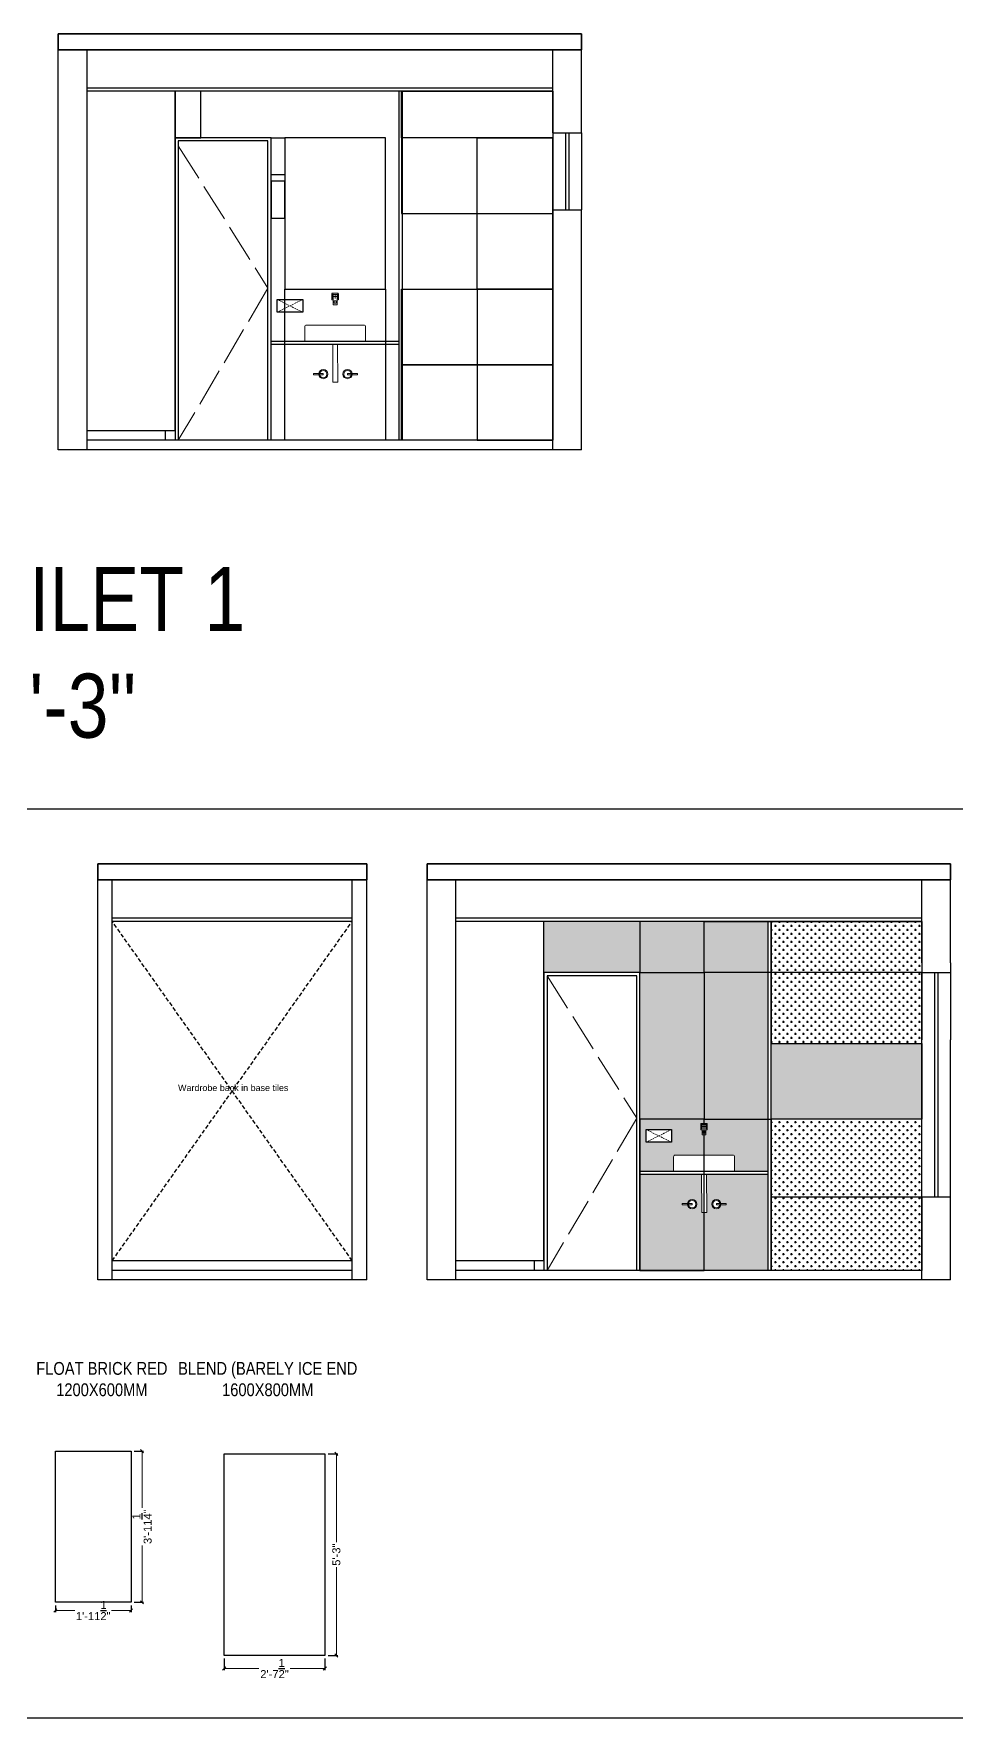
# Model space of a CAD drawing. Header units: millimetres. Extents: x 56222 to 3066687, y -650199 to -121287.
# Drawn here: x 156825 to 157114, y -181198 to -180672 of the extents above; entities that cross this region are included whole.
import ezdxf

# ---------------------------------------------------------------- set-up
doc = ezdxf.new("R2010")
doc.units = ezdxf.units.MM
doc.header["$MEASUREMENT"] = 0
doc.header["$PDMODE"] = 35
for name, pattern in [('ACAD_ISO02W100', [15, 12, -3]), ('DASHED', [0.75, 0.5, -0.25]), ('DASHED2', [0.375, 0.25, -0.125])]:
    doc.linetypes.add(name, pattern=pattern)
doc.layers.get('Defpoints').update_dxf_attribs({"color": 220})
for name, color, linetype, lineweight in [('dim05', 1, 'Continuous', 13), ('Electrical', 84, 'Continuous', 30), ('FIRST FLOOR ( TEXT )', 7, 'Continuous', 9), ('Flooring', 253, 'Continuous', 30), ('FURNITURE', 32, 'Continuous', 9), ('HACHA', 253, 'Continuous', 5), ('INT-MISCELLENOUS', 250, 'Continuous', 0), ('SECOND FLOOR ( TEXT )', 7, 'Continuous', 9), ('TILE', 14, 'Continuous', 9), ('UTILITY', 48, 'Continuous', 9), ('wall', 7, 'Continuous', 30), ('XX~SLAB ( BEAM )~ ( DIM )', 7, 'Continuous', 9), ('XX~STR BEAM', 5, 'ACAD_ISO02W100', 9)]:
    doc.layers.add(name, color=color, linetype=linetype, lineweight=lineweight)
doc.layers.add('str coll', color=6, linetype='Continuous')
doc.styles.add('Arial', font='arial.ttf')
doc.styles.add("Cn_BT_0'-0", font='swissc.ttf')
doc.styles.add('KATHA', font='swissc.ttf')
doc.styles.get("Standard").update_dxf_attribs({"font": 'arial.ttf', "height": 6})
doc.dimstyles.new('ISO-25', dxfattribs={"dimtxt": 2.5, "dimasz": 1, "dimexe": 0.5, "dimexo": 1, "dimtad": 0, "dimdec": 1, "dimlunit": 4, "dimtxsty": 'Standard', "dimblk": 'OBLIQUE', "dimcen": 2.5, "dimclrd": 1, "dimclre": 1, "dimclrt": 5, "dimadec": 0, "dimazin": 0, "dimtfac": 1, "dimtdec": 1, "dimtmove": 0, "dimatfit": 3, "dimfxl": 1, "dimlwd": -1, "dimarcsym": 0})
pattern_1 = [(45, (4120.61463, 1908.260756), (0.132582521472, 0.22097086912), [1, -0.5]), (135, (4120.61463, 1908.260756), (0.132582521472, -0.22097086912), [1, -0.5])]

# ---------------------------------------------------------------- blocks, each defined once
blk = doc.blocks.new('28')
at = {"layer": 'INT-MISCELLENOUS'}
for p, q in [((2734, 15226), (2801, 15226)), ((2734, 15158), (2734, 15225)), ((2744, 15215), (2744, 15169)), ((2744, 15214), (2744, 15170)), ((2791, 15215), (2745, 15215)), ((2745, 15214), (2745, 15170)), ((2746, 15213), (2745, 15191)), ((2790, 15215), (2746, 15215)), ((2790, 15215), (2746, 15215)), ((2746, 15213), (2748, 15212)), ((2789, 15213), (2747, 15213)), ((2748, 15212), (2748, 15105)), ((2768, 15212), (2768, 15172)), ((2788, 15212), (2790, 15213)), ((2788, 15105), (2788, 15212)), ((2791, 15191), (2790, 15213)), ((2791, 15170), (2791, 15214)), ((2792, 15169), (2792, 15215)), ((2792, 15170), (2792, 15214)), ((2802, 15225), (2802, 15158)), ((2747, 15158), (2734, 15158)), ((2745, 15190), (2745, 15169)), ((2745, 15169), (2745, 15169)), ((2745, 15169), (2747, 15169)), ((2746, 15168), (2747, 15168)), ((2746, 15168), (2747, 15168)), ((2747, 15166), (2747, 15105)), ((2788, 15192), (2748, 15192)), ((2788, 15104), (2748, 15104)), ((2748, 15104), (2748, 15104)), ((2756, 15143), (2756, 15122)), ((2778, 15145), (2758, 15145)), ((2758, 15120), (2778, 15120)), ((2763, 15192), (2773, 15192)), ((2780, 15122), (2780, 15143)), ((2788, 15104), (2788, 15104)), ((2789, 15169), (2790, 15169)), ((2789, 15168), (2791, 15168)), ((2789, 15168), (2790, 15168)), ((2789, 15168), (2790, 15168)), ((2789, 15105), (2789, 15166)), ((2801, 15158), (2789, 15158)), ((2790, 15169), (2790, 15169)), ((2791, 15169), (2791, 15190))]:
    blk.add_line(p, q, dxfattribs=at)
for centre, radius, start, end in [((2734, 15225), 0.5, 90, 180), ((2745, 15215), 0.5, 90, 180), ((2746, 15214), 1.75, 90, 180), ((2746, 15214), 1.54, 90, 180), ((2747, 15213), 0.5, 90, 176.8709), ((2789, 15213), 0.5, 3.1291, 90), ((2790, 15214), 1.75, 0, 90), ((2790, 15214), 1.54, 0, 90), ((2791, 15215), 0.5, 0, 90), ((2801, 15225), 0.5, 0, 90), ((2734, 15158), 0.5, 180, 270), ((2746, 15170), 1.75, 180, 270), ((2745, 15169), 0.5, 180, 270), ((2745, 15190), 0.5, 176.8709, 180.0001), ((2746, 15170), 1.54, 180, 270), ((2745, 15169), 0.5, 180.0001, 270), ((2748, 15105), 0.5, 180, 270), ((2788, 15105), 0.5, 270, 0), ((2790, 15170), 1.75, 270, 0), ((2790, 15170), 1.54, 270, 0), ((2790, 15169), 0.5, 270, 359.9999), ((2790, 15190), 0.5, 0, 3.1291), ((2791, 15169), 0.5, 270, 0), ((2801, 15158), 0.5, 270, 0)]:
    blk.add_arc(centre, radius, start, end, dxfattribs=at)
blk.add_ellipse((2789, 15166), major_axis=(0, -3.5), ratio=0.087489, start_param=4.267199, end_param=4.712542, dxfattribs=at)
for points, knots in [([(2747, 15169), (2747, 15169), (2747, 15169), (2747, 15169), (2747, 15168), (2747, 15167), (2747, 15167), (2747, 15166)], [0.1341546, 0.1341546, 0.1341546, 0.1341546, 0.2729105, 0.4084535, 0.5742392, 0.7712264, 1, 1, 1, 1]), ([(2756, 15143), (2756, 15143), (2756, 15144), (2756, 15144), (2757, 15145), (2757, 15145), (2758, 15145)], [0, 0, 0, 0, 0.263778, 0.516477, 0.767899, 1, 1, 1, 1]), ([(2758, 15120), (2757, 15120), (2757, 15120), (2756, 15121), (2756, 15122), (2756, 15122), (2756, 15122)], [0, 0, 0, 0, 0.263778, 0.516477, 0.767899, 1, 1, 1, 1]), ([(2778, 15145), (2778, 15145), (2779, 15145), (2780, 15144), (2780, 15144), (2780, 15143), (2780, 15143)], [0, 0, 0, 0, 0.263778, 0.516477, 0.767899, 1, 1, 1, 1]), ([(2780, 15122), (2780, 15122), (2780, 15121), (2780, 15121), (2779, 15120), (2778, 15120), (2778, 15120)], [0, 0, 0, 0, 0.263778, 0.516477, 0.767899, 1, 1, 1, 1]), ([(2789, 15168), (2789, 15168), (2789, 15168), (2789, 15169), (2789, 15169), (2789, 15169), (2789, 15169), (2789, 15169)], [0, 0, 0, 0, 0.01693, 0.2332864, 0.4356781, 0.6238469, 0.7791071, 0.7791071, 0.7791071, 0.7791071])]:
    blk.add_open_spline(points, degree=3, knots=knots, dxfattribs=at)
blk = doc.blocks.new('_Oblique')
at = {"layer": 'wall', "color": 0, "lineweight": -2}
blk.add_line((-0.5, -0.5), (0.5, 0.5), dxfattribs=at)
blk = doc.blocks.new('*D426')
at = {"layer": 'Defpoints', "color": 0, "lineweight": 25, "transparency": 16777216}
for p in [(156916.39, -181115.39), (156916.39, -181178.34), (156919.97, -181178.34)]:
    blk.add_point(p, dxfattribs=at)
at = {"layer": 'dim05', "color": 1, "linetype": 'Continuous', "lineweight": -2, "transparency": 16777216}
for p, q in [((156917.39, -181115.39), (156920.47, -181115.39)), ((156917.39, -181178.34), (156920.47, -181178.34))]:
    blk.add_line(p, q, dxfattribs=at)
at = {"layer": 'dim05', "color": 1, "linetype": 'Continuous', "transparency": 16777216}
for p, q in [((156919.97, -181115.39), (156919.97, -181142.92)), ((156919.97, -181178.34), (156919.97, -181150.81))]:
    blk.add_line(p, q, dxfattribs=at)
at = {"layer": 'dim05', "color": 1, "transparency": 16777216}
for p, rotation in [((156919.97, -181115.39), 90), ((156919.97, -181178.34), 270)]:
    blk.add_blockref('_Oblique', p, dxfattribs=dict(at, rotation=rotation))
at = {"layer": 'dim05', "color": 5, "lineweight": 25, "transparency": 16777216, "insert": (156919.97, -181146.87), "char_height": 2.5, "attachment_point": 5, "rotation": 90, "style": 'Arial'}
blk.add_mtext('5\'-3"', dxfattribs=at)
blk = doc.blocks.new('*D427')
at = {"layer": 'Defpoints', "color": 0, "lineweight": 25, "transparency": 16777216}
for p in [(156884.9, -181178.34), (156916.39, -181178.34), (156916.39, -181182.42)]:
    blk.add_point(p, dxfattribs=at)
at = {"layer": 'dim05', "color": 1, "linetype": 'Continuous', "lineweight": -2, "transparency": 16777216}
for p, q in [((156884.9, -181179.34), (156884.9, -181182.92)), ((156916.39, -181179.34), (156916.39, -181182.92))]:
    blk.add_line(p, q, dxfattribs=at)
at = {"layer": 'dim05', "color": 1, "linetype": 'Continuous', "transparency": 16777216}
for p, q in [((156884.9, -181182.42), (156895.76, -181182.42)), ((156916.39, -181182.42), (156905.53, -181182.42))]:
    blk.add_line(p, q, dxfattribs=at)
at = {"layer": 'dim05', "color": 1, "transparency": 16777216, "rotation": 180}
blk.add_blockref('_Oblique', (156884.9, -181182.42), dxfattribs=at)
at = {"layer": 'dim05', "color": 1, "transparency": 16777216}
blk.add_blockref('_Oblique', (156916.39, -181182.42), dxfattribs=at)
at = {"layer": 'dim05', "color": 5, "lineweight": 25, "transparency": 16777216, "insert": (156900.64, -181182.42), "char_height": 2.5, "attachment_point": 5, "style": 'Arial'}
blk.add_mtext('2\'-7{\\H1x;\\S1/2;}"', dxfattribs=at)
blk = doc.blocks.new('*D453')
at = {"layer": 'Defpoints', "color": 0, "lineweight": 25, "transparency": 16777216}
for p in [(156832.18, -181161.75), (156855.81, -181161.75), (156855.81, -181164.31)]:
    blk.add_point(p, dxfattribs=at)
at = {"layer": 'dim05', "color": 1, "linetype": 'Continuous', "lineweight": -2, "transparency": 16777216}
for p, q in [((156832.18, -181162.75), (156832.18, -181164.81)), ((156855.81, -181162.75), (156855.81, -181164.81))]:
    blk.add_line(p, q, dxfattribs=at)
at = {"layer": 'dim05', "color": 1, "linetype": 'Continuous', "transparency": 16777216}
for p, q in [((156832.18, -181164.31), (156838.28, -181164.31)), ((156855.81, -181164.31), (156849.71, -181164.31))]:
    blk.add_line(p, q, dxfattribs=at)
at = {"layer": 'dim05', "color": 1, "transparency": 16777216, "rotation": 180}
blk.add_blockref('_Oblique', (156832.18, -181164.31), dxfattribs=at)
at = {"layer": 'dim05', "color": 1, "transparency": 16777216}
blk.add_blockref('_Oblique', (156855.81, -181164.31), dxfattribs=at)
at = {"layer": 'dim05', "color": 5, "lineweight": 25, "transparency": 16777216, "insert": (156844, -181164.31), "char_height": 2.5, "attachment_point": 5, "style": 'Arial'}
blk.add_mtext('1\'-11{\\H1x;\\S1/2;}"', dxfattribs=at)
blk = doc.blocks.new('*D454')
at = {"layer": 'Defpoints', "color": 0, "lineweight": 25, "transparency": 16777216}
for p in [(156855.81, -181114.51), (156859.26, -181114.51), (156855.81, -181161.75)]:
    blk.add_point(p, dxfattribs=at)
at = {"layer": 'dim05', "color": 1, "linetype": 'Continuous', "lineweight": -2, "transparency": 16777216}
for p, q in [((156856.81, -181114.51), (156859.76, -181114.51)), ((156856.81, -181161.75), (156859.76, -181161.75))]:
    blk.add_line(p, q, dxfattribs=at)
at = {"layer": 'dim05', "color": 1, "linetype": 'Continuous', "transparency": 16777216}
for p, q in [((156859.26, -181114.51), (156859.26, -181132.26)), ((156859.26, -181161.75), (156859.26, -181143.99))]:
    blk.add_line(p, q, dxfattribs=at)
at = {"layer": 'dim05', "color": 1, "transparency": 16777216}
for p, rotation in [((156859.26, -181114.51), 90), ((156859.26, -181161.75), 270)]:
    blk.add_blockref('_Oblique', p, dxfattribs=dict(at, rotation=rotation))
at = {"layer": 'dim05', "color": 5, "lineweight": 25, "transparency": 16777216, "insert": (156859.26, -181138.13), "char_height": 2.5, "attachment_point": 5, "rotation": 90, "style": 'Arial'}
blk.add_mtext('3\'-11{\\H1x;\\S1/4;}"', dxfattribs=at)

msp = doc.modelspace()

# ---------------------------------------------------------------- hatches: boundary and pattern name
at = {"layer": 'XX~SLAB ( BEAM )~ ( DIM )', "linetype": 'Continuous', "lineweight": 25, "true_color": 0xeee0cd, "transparency": 33554687}
h = msp.add_hatch(dxfattribs=at)
h.set_pattern_fill('HOUND', color=254, angle=45)
h.set_pattern_definition(pattern_1)
h.paths.add_polyline_path([(157014.822, -180949.064), (156984.822, -180949.064), (156984.822, -180965.064), (157014.822, -180965.064)])
h.paths.add_polyline_path([(157034.822, -180949.064), (157014.822, -180949.064), (157014.822, -180965.064), (157034.822, -180965.064)])
h.paths.add_polyline_path([(157054.822, -180949.064), (157034.822, -180949.064), (157034.822, -180965.064), (157054.822, -180965.064)])
h.paths.add_polyline_path([(157054.822, -180965.064), (157034.822, -180965.064), (157034.822, -181010.82), (157054.822, -181010.82)])
h.paths.add_polyline_path([(157034.822, -180965.064), (157014.822, -180965.064), (157014.822, -181010.82), (157034.822, -181010.82)])
at = {"layer": 'XX~SLAB ( BEAM )~ ( DIM )', "linetype": 'Continuous', "lineweight": 25, "true_color": 0xc8c92d, "transparency": 33554684}
h = msp.add_hatch(dxfattribs=at)
h.set_pattern_fill('CROSS', color=52, scale=5)
h.set_pattern_definition([(0, (4120.6146, 1908.2608), (1.25, 1.25), [0.625, -1.875]), (90, (4120.9271, 1907.9483), (-1.25, 1.25), [0.625, -1.875])])
h.paths.add_polyline_path([(157102.822, -181035.064), (157055.822, -181035.064), (157055.822, -181058.064), (157102.822, -181058.064)])
h.paths.add_polyline_path([(157102.822, -181010.82), (157055.822, -181010.82), (157055.822, -181035.064), (157102.822, -181035.064)])
h.paths.add_polyline_path([(157102.822, -180965.064), (157055.822, -180965.064), (157055.822, -180987.198), (157102.822, -180987.198)])
h.paths.add_polyline_path([(157102.822, -180949.064), (157055.822, -180949.064), (157055.822, -180965.064), (157102.822, -180965.064)])
at = {"layer": 'XX~SLAB ( BEAM )~ ( DIM )', "linetype": 'Continuous', "lineweight": 25, "true_color": 0x99371e, "transparency": 33554607}
h = msp.add_hatch(dxfattribs=at)
h.set_pattern_fill('HOUND', color=24, angle=45)
h.set_pattern_definition(pattern_1)
h.paths.add_polyline_path([(157102.822, -180987.198), (157055.822, -180987.198), (157055.822, -181010.82), (157102.822, -181010.82)])
at = {"layer": 'XX~SLAB ( BEAM )~ ( DIM )', "linetype": 'Continuous', "lineweight": 25, "true_color": 0xeee0cd, "transparency": 33554687}
h = msp.add_hatch(dxfattribs=at)
h.set_pattern_fill('HOUND', color=254, angle=45)
h.set_pattern_definition(pattern_1)
h.paths.add_polyline_path([(157054.822, -181010.82), (157034.822, -181010.82), (157034.822, -181012.159), (157035.822, -181012.159), (157035.822, -181014.159), (157035.429, -181014.159), (157035.429, -181015.731), (157034.822, -181015.731), (157034.822, -181022.062), (157043.839, -181022.062, -0.4142136), (157044.339, -181022.562), (157044.339, -181027.064), (157054.822, -181027.064)])
h.paths.add_polyline_path([(157054.822, -181028.064), (157035.578, -181028.064), (157035.656, -181039.948), (157034.822, -181039.948), (157034.822, -181058.064), (157054.822, -181058.064)])
h.paths.add_polyline_path([(157041.76, -181037.588), (157040.099, -181037.588, -0.9305321), (157037.256, -181037.383, -0.9305321), (157040.099, -181037.179), (157041.76, -181037.179)], flags=16)
h.paths.add_polyline_path([(157037.542, -181037.383, -1), (157039.828, -181037.383, -1)], flags=0)
h.paths.add_polyline_path([(157034.822, -181039.948), (157034.144, -181039.948), (157034.067, -181028.064), (157014.822, -181028.064), (157014.822, -181058.064), (157034.822, -181058.064)])
h.paths.add_polyline_path([(157028.04, -181037.588), (157028.04, -181037.179), (157029.702, -181037.179, -0.9305321), (157032.544, -181037.383, -0.9305321), (157029.702, -181037.588)], flags=16)
h.paths.add_polyline_path([(157029.973, -181037.383, -1), (157032.259, -181037.383, -1)], flags=0)
h.paths.add_polyline_path([(157025.306, -181022.562, -0.4142136), (157025.806, -181022.062), (157034.822, -181022.062), (157034.822, -181015.731), (157034.237, -181015.731), (157034.216, -181015.731), (157034.216, -181014.159), (157033.822, -181014.159), (157033.822, -181012.159), (157034.822, -181012.159), (157034.822, -181010.82), (157014.822, -181010.82), (157014.822, -181027.064), (157025.306, -181027.064)])
h.paths.add_polyline_path([(157016.702, -181018.064), (157016.702, -181014.064), (157024.702, -181014.064), (157024.702, -181018.064)], flags=16)

# ---------------------------------------------------------------- linework, layer by layer
at = {"color": 6, "lineweight": 30}
for p, q in [((156987.587, -180688.827), (156842.087, -180688.827)), ((156987.587, -180689.827), (156842.087, -180689.827)), ((156924.934, -180948.064), (156849.934, -180948.064)), ((156924.934, -180949.064), (156849.934, -180949.064)), ((157102.822, -180948.064), (156957.322, -180948.064)), ((157102.822, -180949.064), (156957.322, -180949.064))]:
    msp.add_line(p, q, dxfattribs=at)
at = {"layer": 'dim05', "color": 1, "lineweight": 35}
for p, q in [((156996.587, -180671.827), (156833.087, -180671.827)), ((156833.087, -180671.827), (156833.087, -180676.827)), ((156996.587, -180676.827), (156996.587, -180671.827)), ((156996.587, -180676.827), (156833.087, -180676.827)), ((156929.434, -180931.064), (156845.434, -180931.064)), ((156845.434, -180931.064), (156845.434, -180936.064)), ((156929.434, -180931.064), (156929.434, -180936.064)), ((157111.822, -180931.064), (156948.322, -180931.064)), ((156948.322, -180931.064), (156948.322, -180936.064)), ((157111.822, -180936.064), (157111.822, -180931.064)), ((156929.434, -180936.064), (156845.434, -180936.064)), ((157111.822, -180936.064), (156948.322, -180936.064))]:
    msp.add_line(p, q, dxfattribs=at)
at = {"layer": 'Flooring', "ltscale": 4}
for p, q in [((156987.587, -180798.827), (156842.087, -180798.827)), ((156924.934, -181058.064), (156849.934, -181058.064)), ((157102.822, -181058.064), (156957.322, -181058.064))]:
    msp.add_line(p, q, dxfattribs=at)
at = {"layer": 'FURNITURE', "lineweight": 30}
for p, q in [((156869.587, -180795.827), (156869.587, -180689.827)), ((156869.587, -180795.827), (156842.087, -180795.827)), ((156866.587, -180798.827), (156866.587, -180795.827)), ((156984.822, -181055.064), (156984.822, -180949.064)), ((156924.934, -181055.064), (156849.934, -181055.064)), ((156984.822, -181055.064), (156957.322, -181055.064)), ((156981.822, -181058.064), (156981.822, -181055.064))]:
    msp.add_line(p, q, dxfattribs=at)
at = {"layer": 'FURNITURE', "color": 9, "linetype": 'ACAD_ISO02W100', "lineweight": 5, "true_color": 0xc7c8ca}
for p, q in [((156870.587, -180706.827), (156898.587, -180751.327)), ((156898.587, -180751.327), (156870.587, -180798.827)), ((156985.822, -180966.064), (157013.822, -181010.564)), ((157013.822, -181010.564), (156985.822, -181058.064))]:
    msp.add_line(p, q, dxfattribs=at)
at = {"layer": 'HACHA', "color": 5, "lineweight": 30}
for p, q in [((156939.587, -180798.827), (156939.587, -180689.827)), ((156940.587, -180798.827), (156940.587, -180689.827)), ((156987.587, -180702.827), (156987.587, -180726.827)), ((156991.587, -180702.827), (156991.587, -180726.827)), ((156992.587, -180702.827), (156992.587, -180726.827)), ((156996.587, -180702.827), (156996.587, -180726.827)), ((157054.822, -181058.064), (157054.822, -180949.064)), ((157055.822, -181058.064), (157055.822, -180949.064)), ((157102.822, -180962.064), (157102.822, -180986.064)), ((157111.822, -180962.064), (157111.822, -180986.064)), ((157106.822, -180965.064), (157106.822, -181035.064)), ((157107.822, -180965.064), (157107.822, -181035.064))]:
    msp.add_line(p, q, dxfattribs=at)
at = {"layer": 'str coll', "color": 252, "lineweight": 5, "true_color": 0x939598}
for points in [[(156918.831, -180768.827), (156920.343, -180768.827), (156920.421, -180780.71), (156918.909, -180780.71)], [(156915.88, -180777.941), (156912.805, -180777.941), (156912.805, -180778.351), (156915.88, -180778.351)], [(156923.449, -180777.941), (156926.525, -180777.941), (156926.525, -180778.351), (156923.449, -180778.351)], [(157034.067, -181028.064), (157035.578, -181028.064), (157035.656, -181039.948), (157034.144, -181039.948)], [(157031.116, -181037.179), (157028.04, -181037.179), (157028.04, -181037.588), (157031.116, -181037.588)], [(157038.685, -181037.179), (157041.76, -181037.179), (157041.76, -181037.588), (157038.685, -181037.588)]]:
    msp.add_lwpolyline(points, close=True, dxfattribs=at)
for centre, radius in [((156915.88, -180778.146), 1.429), ((156915.88, -180778.146), 1.143), ((156923.449, -180778.146), 1.429), ((156923.449, -180778.146), 1.143), ((157031.116, -181037.383), 1.429), ((157031.116, -181037.383), 1.143), ((157038.685, -181037.383), 1.429), ((157038.685, -181037.383), 1.143)]:
    msp.add_circle(centre, radius, dxfattribs=at)
at = {"layer": 'TILE', "color": 27, "linetype": 'Continuous', "lineweight": 25, "true_color": 0x7d5120}
for points in [[(157055.822, -180949.064), (157102.822, -180949.064), (157102.822, -180965.064), (157055.822, -180965.064)], [(157055.822, -180987.198), (157102.822, -180987.198), (157102.822, -180965.064), (157055.822, -180965.064)], [(157055.822, -180987.198), (157102.822, -180987.198), (157102.822, -181010.82), (157055.822, -181010.82)], [(157055.822, -181035.064), (157102.822, -181035.064), (157102.822, -181010.82), (157055.822, -181010.82)], [(157055.822, -181035.064), (157102.822, -181035.064), (157102.822, -181058.064), (157055.822, -181058.064)]]:
    msp.add_lwpolyline(points, close=True, dxfattribs=at)
at = {"layer": 'UTILITY', "ltscale": 3}
for points in [[(156929.104, -180767.827), (156910.07, -180767.827), (156910.07, -180763.325, -0.4142136), (156910.57, -180762.825), (156928.604, -180762.825, -0.4142136), (156929.104, -180763.325)], [(157044.339, -181027.064), (157025.306, -181027.064), (157025.306, -181022.562, -0.4142136), (157025.806, -181022.062), (157043.839, -181022.062, -0.4142136), (157044.339, -181022.562)]]:
    msp.add_lwpolyline(points, format="xyb", close=True, dxfattribs=at)
at = {"layer": 'wall', "lineweight": 30}
for p, q in [((156833.087, -180801.827), (156833.087, -180676.827)), ((156842.087, -180801.827), (156842.087, -180676.827)), ((156987.587, -180702.827), (156987.587, -180676.827)), ((156996.587, -180702.827), (156996.587, -180676.827)), ((156987.587, -180702.827), (156996.587, -180702.827)), ((156987.587, -180726.827), (156996.587, -180726.827)), ((156987.587, -180775.205), (156987.587, -180726.827)), ((156996.587, -180801.827), (156996.587, -180726.827)), ((156987.587, -180801.827), (156987.587, -180775.205)), ((156996.587, -180801.827), (156833.087, -180801.827)), ((156845.434, -181061.064), (156845.434, -180936.064)), ((156849.934, -181061.064), (156849.934, -180936.064)), ((156924.934, -181061.064), (156924.934, -180936.064)), ((156929.434, -181061.064), (156929.434, -180936.064)), ((156948.322, -181061.064), (156948.322, -180936.064)), ((156957.322, -181061.064), (156957.322, -180936.064)), ((157102.822, -180962.064), (157102.822, -180936.064)), ((157111.822, -180962.064), (157111.822, -180936.064)), ((157102.822, -180965.064), (157111.822, -180965.064)), ((157102.822, -181061.064), (157102.822, -180986.064)), ((157111.822, -181061.064), (157111.822, -180986.064)), ((157102.822, -181035.064), (157111.822, -181035.064)), ((156929.434, -181061.064), (156845.434, -181061.064)), ((157111.822, -181061.064), (156948.322, -181061.064))]:
    msp.add_line(p, q, dxfattribs=at)
at = {"layer": 'wall', "color": 18, "lineweight": 25, "true_color": 0x000000}
for p, q in [((156899.587, -180768.827), (156899.587, -180767.827)), ((156899.587, -180767.827), (156939.587, -180767.827)), ((156939.587, -180768.827), (156939.587, -180767.827)), ((156899.587, -180768.827), (156939.587, -180768.827)), ((157014.822, -181028.064), (157014.822, -181027.064)), ((157014.822, -181027.064), (157054.822, -181027.064)), ((157014.822, -181028.064), (157054.822, -181028.064)), ((157054.822, -181028.064), (157054.822, -181027.064))]:
    msp.add_line(p, q, dxfattribs=at)
at = {"layer": 'wall', "lineweight": 30}
for points in [[(156899.587, -180798.827), (156899.587, -180704.339), (156869.587, -180704.339), (156869.587, -180798.827)], [(156898.587, -180798.827), (156898.587, -180705.339), (156870.587, -180705.339), (156870.587, -180798.827)], [(157014.822, -181058.064), (157014.822, -180965.064), (156984.822, -180965.064), (156984.822, -181058.064)], [(157013.822, -181058.064), (157013.822, -180966.064), (156985.822, -180966.064), (156985.822, -181058.064)]]:
    msp.add_lwpolyline(points, dxfattribs=at)
at = {"layer": 'wall', "color": 1, "linetype": 'Continuous', "lineweight": 25}
for points in [[(156899.587, -180704.339), (156903.839, -180704.339), (156903.839, -180715.874), (156899.587, -180715.874)], [(156899.587, -180729.391), (156903.839, -180729.391), (156903.839, -180717.856), (156899.587, -180717.856)]]:
    msp.add_lwpolyline(points, close=True, dxfattribs=at)
at = {"layer": 'XX~SLAB ( BEAM )~ ( DIM )', "color": 242, "linetype": 'DASHED', "true_color": 0xcd2027}
for p, q in [((156901.467, -180754.827), (156909.467, -180758.827)), ((156901.467, -180758.827), (156909.467, -180754.827)), ((157016.702, -181014.064), (157024.702, -181018.064)), ((157016.702, -181018.064), (157024.702, -181014.064))]:
    msp.add_line(p, q, dxfattribs=at)
at = {"layer": 'XX~SLAB ( BEAM )~ ( DIM )', "color": 27, "linetype": 'DASHED2', "lineweight": 25, "ltscale": 5, "true_color": 0x7d5120}
for p, q in [((156849.934, -181055.064), (156924.934, -180949.064)), ((156924.934, -181055.064), (156849.934, -180949.064))]:
    msp.add_line(p, q, dxfattribs=at)
at = {"layer": 'XX~SLAB ( BEAM )~ ( DIM )', "color": 27, "lineweight": 25, "true_color": 0x7d5120}
for points in [[(156877.587, -180689.827), (156869.587, -180689.827), (156869.587, -180704.339), (156877.587, -180704.339)], [(156940.343, -180704.339), (156940.343, -180689.827), (156987.587, -180689.827), (156987.587, -180704.339)], [(156903.839, -180751.583), (156935.335, -180751.583), (156935.335, -180704.339), (156903.839, -180704.339)], [(156940.343, -180704.339), (156940.343, -180727.961), (156987.587, -180727.961), (156987.587, -180704.339)], [(156987.587, -180751.583), (156963.965, -180751.583), (156963.965, -180704.339), (156987.587, -180704.339)], [(156903.839, -180751.583), (156935.335, -180751.583), (156935.335, -180798.827), (156903.839, -180798.827)], [(156987.587, -180751.583), (156987.587, -180775.205), (156940.343, -180775.205), (156940.343, -180751.583)], [(156987.587, -180751.583), (156963.965, -180751.583), (156963.965, -180798.827), (156987.587, -180798.827)], [(156940.343, -180798.827), (156940.343, -180775.205), (156987.587, -180775.205), (156987.587, -180798.827)], [(157034.822, -180949.064), (157014.822, -180949.064), (157014.822, -180965.064), (157034.822, -180965.064)], [(157034.822, -180949.064), (157055.822, -180949.064), (157055.822, -180965.064), (157034.822, -180965.064)], [(157034.822, -181010.82), (157014.822, -181010.82), (157014.822, -180965.064), (157034.822, -180965.064)], [(157034.822, -181010.82), (157055.822, -181010.82), (157055.822, -180965.064), (157034.822, -180965.064)], [(157034.822, -181010.82), (157014.822, -181010.82), (157014.822, -181058.064), (157034.822, -181058.064)], [(157034.822, -181010.82), (157055.822, -181010.82), (157055.822, -181058.064), (157034.822, -181058.064)]]:
    msp.add_lwpolyline(points, close=True, dxfattribs=at)
at = {"layer": 'XX~SLAB ( BEAM )~ ( DIM )', "color": 1, "lineweight": 30}
for points in [[(156543.126, -180913.951), (157128.183, -180913.951), (157128.183, -181197.975), (156543.126, -181197.975)], [(156832.185, -181114.505), (156855.807, -181114.505), (156855.807, -181161.749), (156832.185, -181161.749)], [(156884.897, -181115.39), (156916.393, -181115.39), (156916.393, -181178.34), (156884.897, -181178.34)]]:
    msp.add_lwpolyline(points, close=True, dxfattribs=at)
at = {"layer": 'XX~STR BEAM', "lineweight": 30}
for points in [[(156901.467, -180758.827), (156901.467, -180754.827), (156909.467, -180754.827), (156909.467, -180758.827)], [(157016.702, -181018.064), (157016.702, -181014.064), (157024.702, -181014.064), (157024.702, -181018.064)]]:
    msp.add_lwpolyline(points, close=True, dxfattribs=at)

# ---------------------------------------------------------------- block references
at = {"layer": 'INT-MISCELLENOUS', "xscale": 0.02941176470588059, "yscale": 0.02941176470588059, "zscale": 0.02941176470588059}
for p in [(156838.178, -181200.737), (156953.413, -181459.975)]:
    msp.add_blockref('28', p, dxfattribs=at)

# ---------------------------------------------------------------- texts
at = {"layer": 'Electrical', "color": 240, "true_color": 0xed1f24, "transparency": 33554687}
msp.add_text('Wardrobe back in base tiles', height=2, dxfattribs=at).set_placement((156870.509, -181002.064))
at = {"layer": 'FIRST FLOOR ( TEXT )', "char_height": 4, "attachment_point": 5, "style": 'KATHA'}
for s, insert in [('FLOAT BRICK RED\\P1200X600MM', (156846.707, -181092.053)), ('BLEND (BARELY ICE END \\P1600X800MM', (156898.524, -181092.055))]:
    msp.add_mtext(s, dxfattribs=dict(at, insert=insert))
at = {"layer": 'SECOND FLOOR ( TEXT )', "insert": (156790.899, -180865.174), "char_height": 20, "attachment_point": 5, "style": "Cn_BT_0'-0"}
msp.add_mtext("MASTER TOILET 1\\P12'-2'' X 6'-3''", dxfattribs=at)

# ---------------------------------------------------------------- dimensions: what is measured, and where the dimension line sits
at = {"layer": 'dim05', "color": 27, "lineweight": 25, "true_color": 0x7d5120}
for base, p1, p2, picture, middle in [((156859.258, -181114.505), (156855.807, -181161.749), (156855.807, -181114.505), '*D454', (156859.258, -181138.127)), ((156919.973, -181178.34), (156916.393, -181115.39), (156916.393, -181178.34), '*D426', (156919.973, -181146.865))]:
    dim = msp.add_linear_dim(base=base, p1=p1, p2=p2, angle=90, dimstyle='ISO-25', override={"dimdec": 2, "dimtxsty": 'Arial'}, dxfattribs=at)
    dim.commit()
    dim.dimension.update_dxf_attribs({"geometry": picture, "text_midpoint": middle})
for base, p1, p2, picture, middle in [((156855.807, -181164.312), (156832.185, -181161.749), (156855.807, -181161.749), '*D453', (156843.996, -181164.312)), ((156916.393, -181182.415), (156884.897, -181178.34), (156916.393, -181178.34), '*D427', (156900.645, -181182.415))]:
    dim = msp.add_linear_dim(base=base, p1=p1, p2=p2, dimstyle='ISO-25', override={"dimdec": 2, "dimtxsty": 'Arial'}, dxfattribs=at)
    dim.commit()
    dim.dimension.update_dxf_attribs({"geometry": picture, "text_midpoint": middle})

doc.saveas('drawing.dxf')
